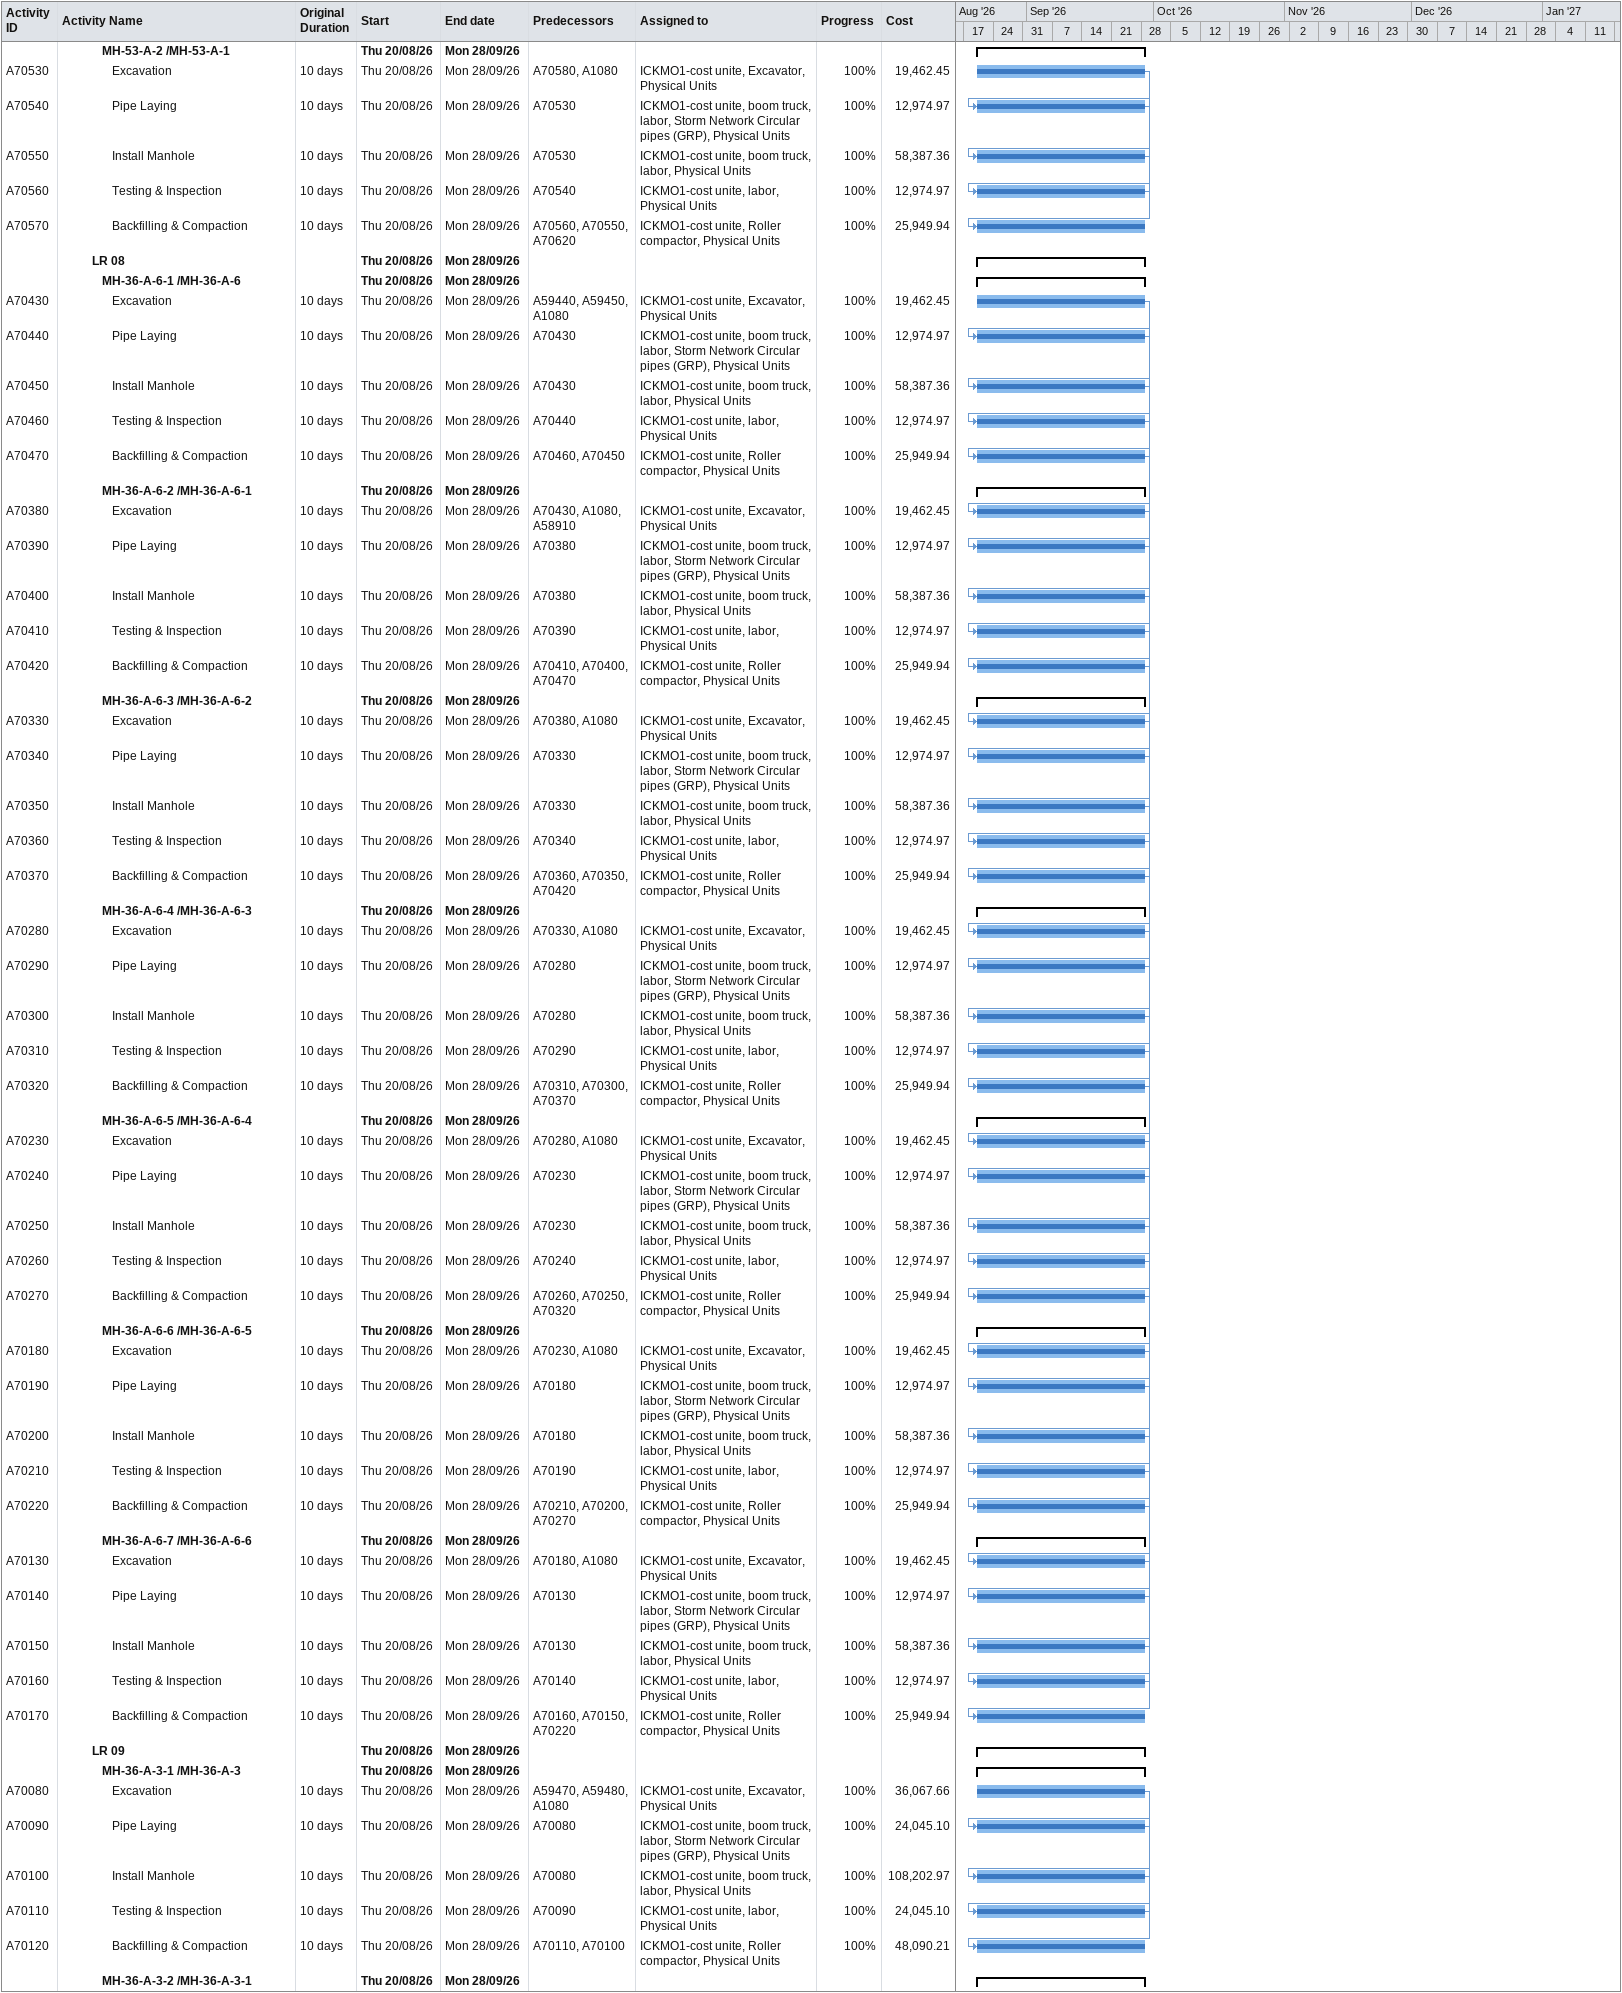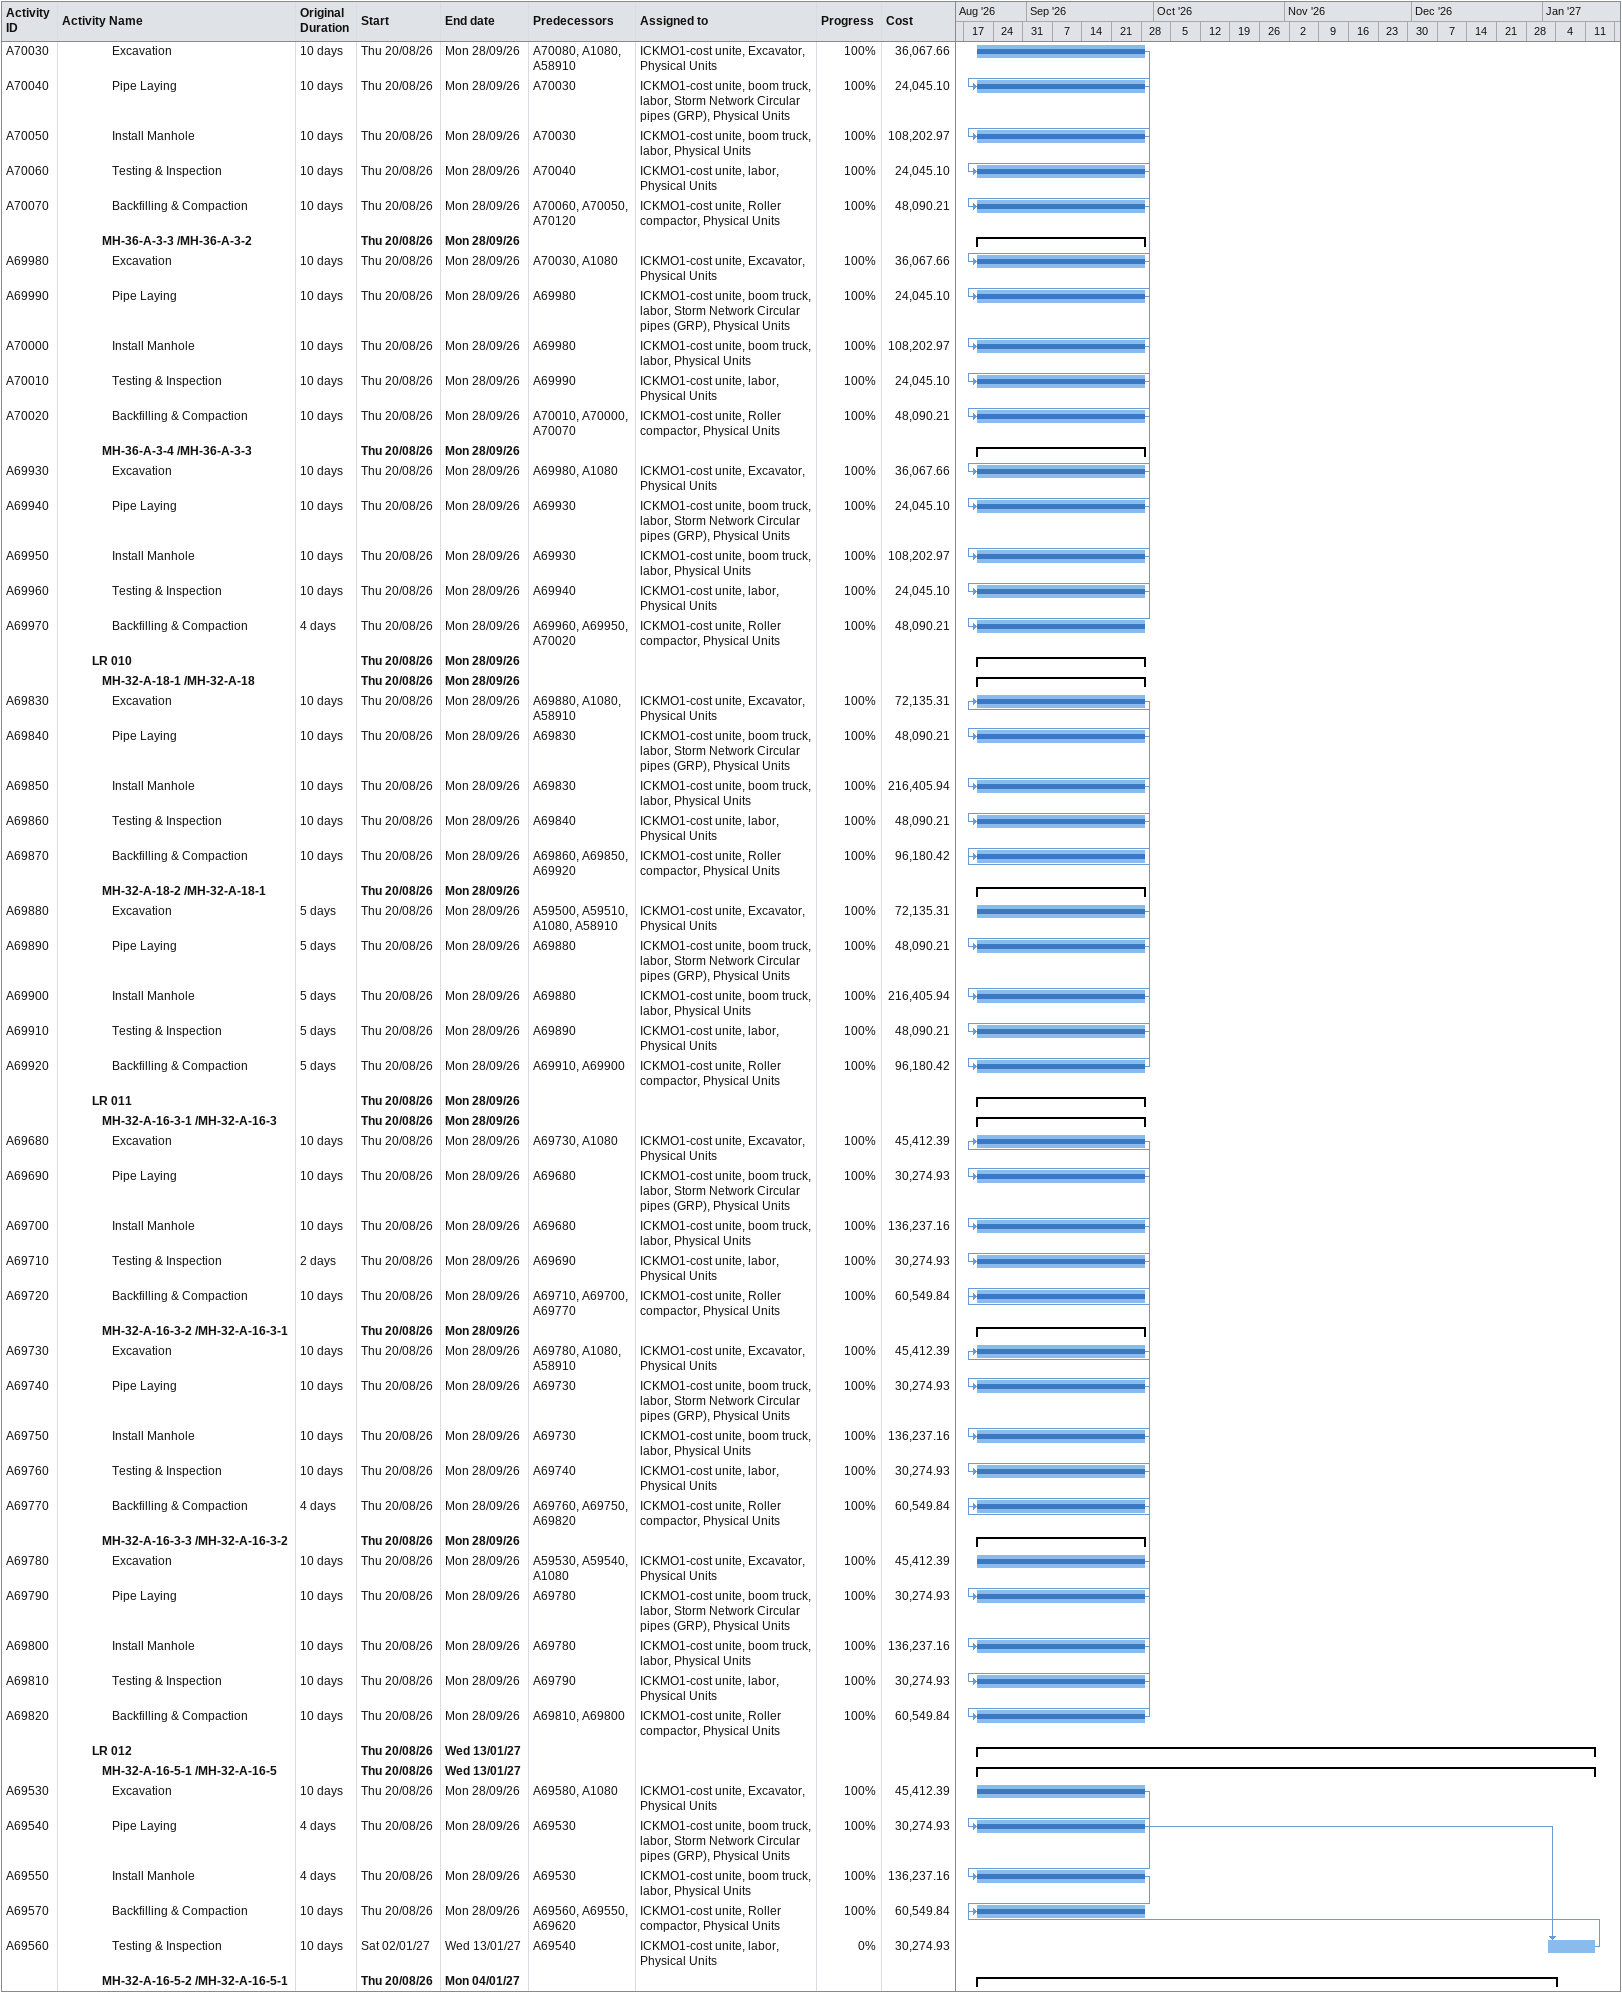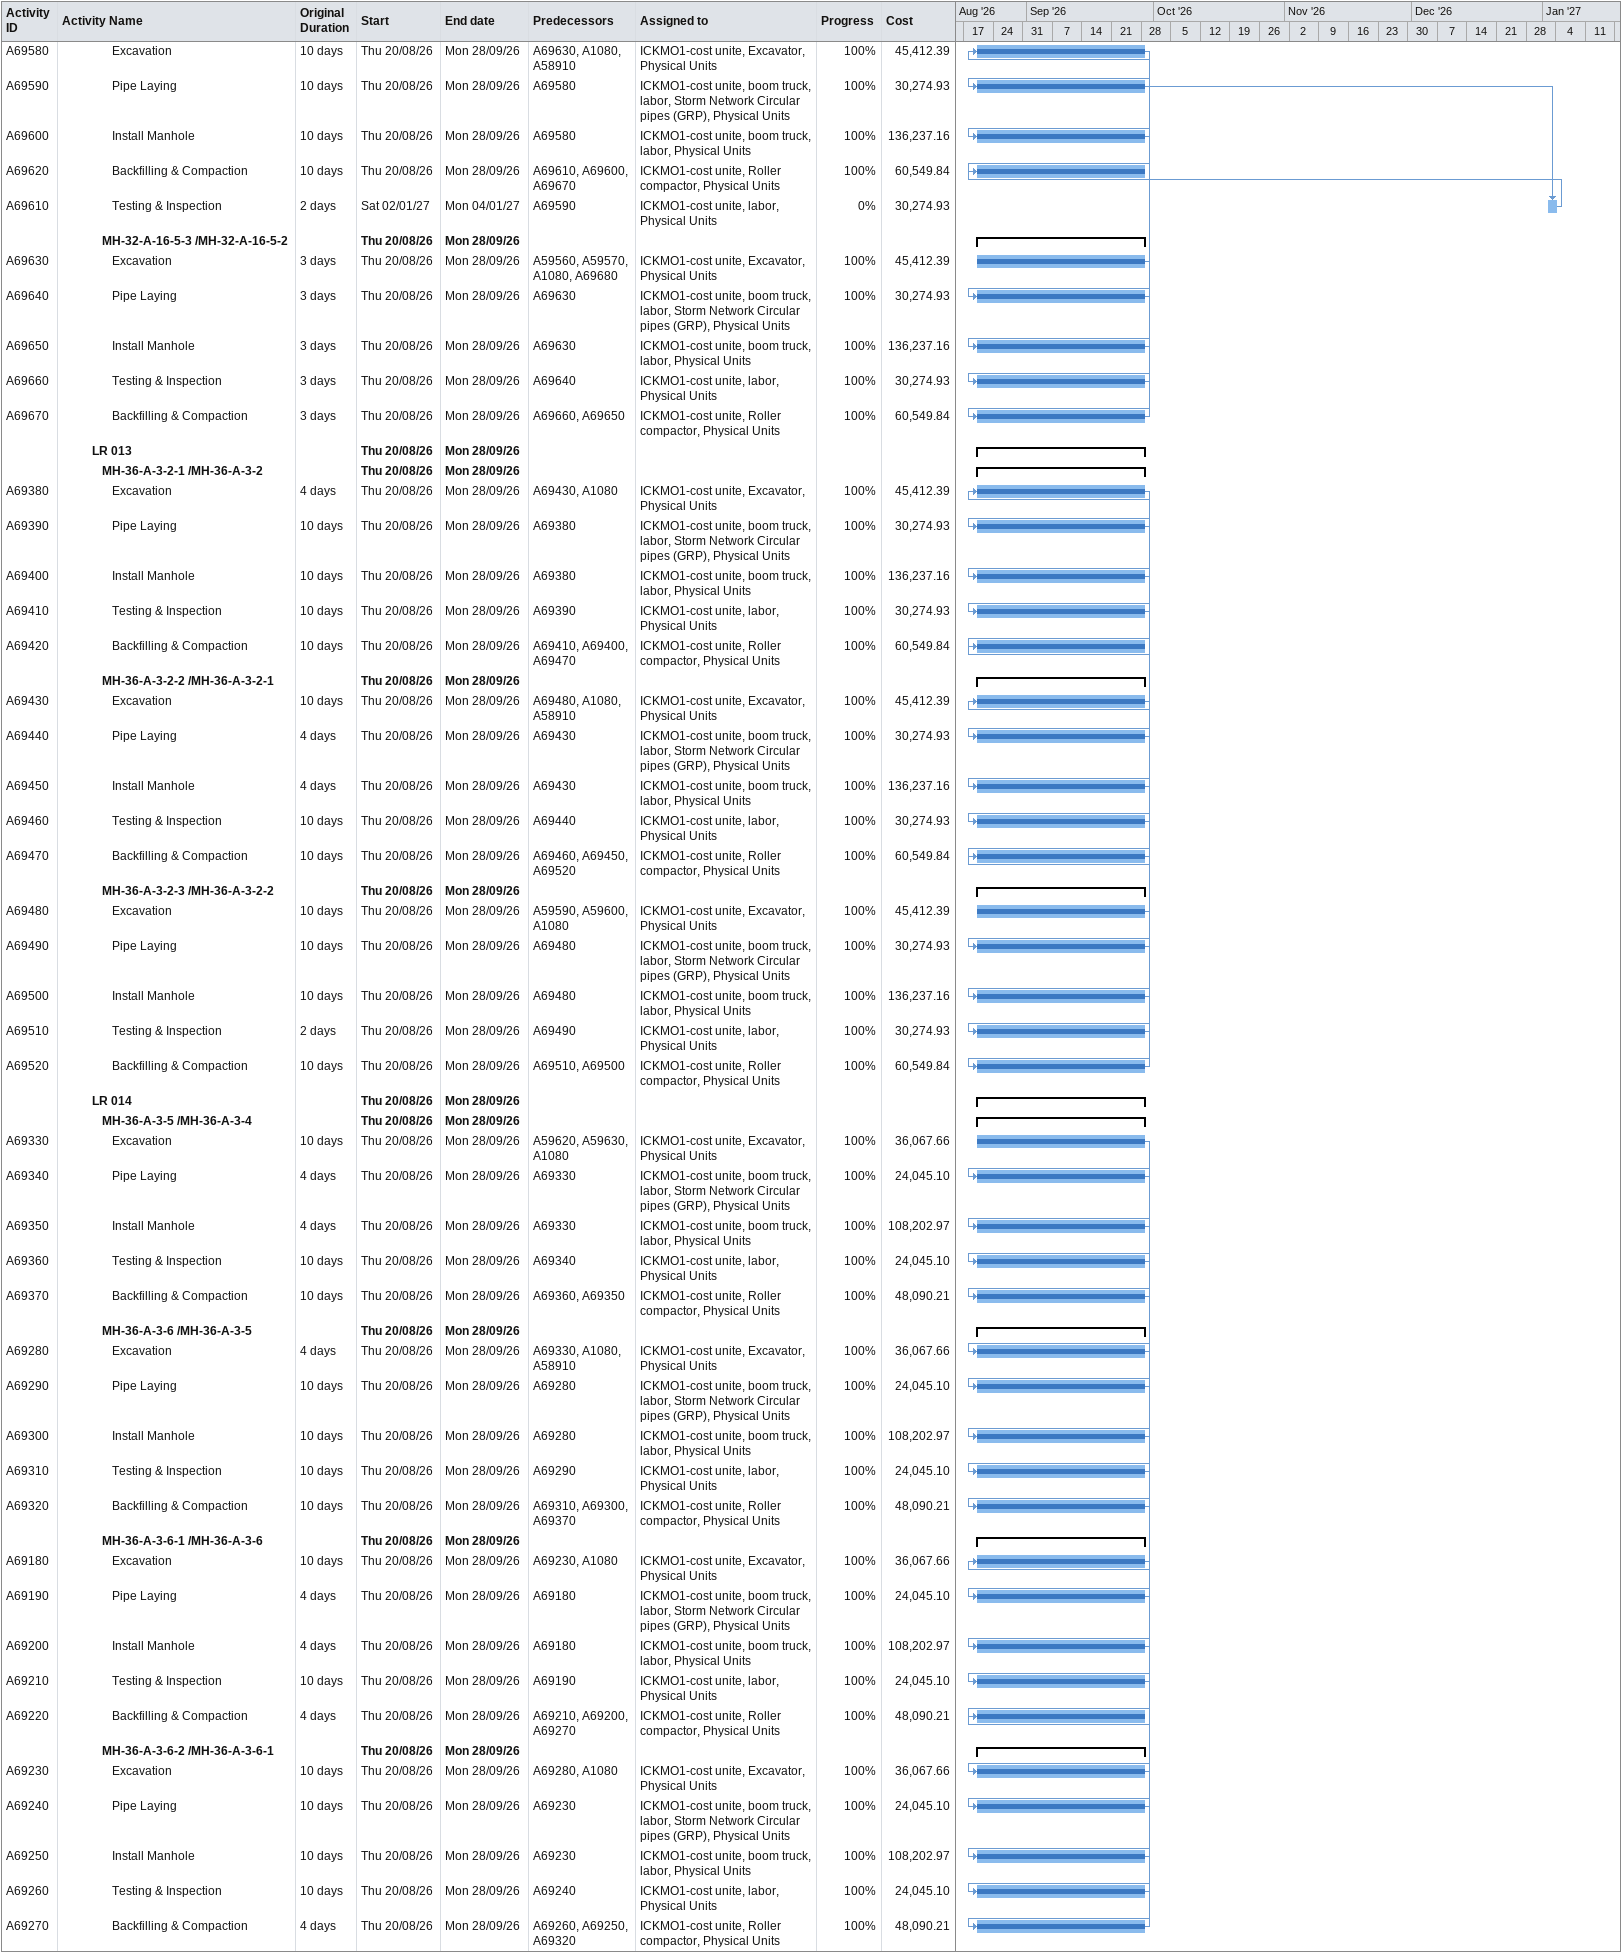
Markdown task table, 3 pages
| ID | Level | Task | Original duration | Start | Finish | Predecessors | Resources | % complete | Cost |
|---|---|---|---|---|---|---|---|---|---|
|  | 5 | **MH-53-A-2 /MH-53-A-1** |  | 2026-08-20 | 2026-09-28 |  |  |  |  |
| A70530 | 6 | Excavation | 10d | 2026-08-20 | 2026-09-28 | A70580, A1080 | ICKMO1-cost unite, Excavator, Physical Units | 100 | 19462.45 |
| A70540 | 6 | Pipe Laying | 10d | 2026-08-20 | 2026-09-28 | A70530 | ICKMO1-cost unite, boom truck, labor, Storm Network Circular pipes (GRP), Physical Units | 100 | 12974.97 |
| A70550 | 6 | Install Manhole | 10d | 2026-08-20 | 2026-09-28 | A70530 | ICKMO1-cost unite, boom truck, labor, Physical Units | 100 | 58387.36 |
| A70560 | 6 | Testing & Inspection | 10d | 2026-08-20 | 2026-09-28 | A70540 | ICKMO1-cost unite, labor, Physical Units | 100 | 12974.97 |
| A70570 | 6 | Backfilling & Compaction | 10d | 2026-08-20 | 2026-09-28 | A70560, A70550, A70620 | ICKMO1-cost unite, Roller compactor, Physical Units | 100 | 25949.94 |
|  | 4 | **LR 08** |  | 2026-08-20 | 2026-09-28 |  |  |  |  |
|  | 5 | **MH-36-A-6-1 /MH-36-A-6** |  | 2026-08-20 | 2026-09-28 |  |  |  |  |
| A70430 | 6 | Excavation | 10d | 2026-08-20 | 2026-09-28 | A59440, A59450, A1080 | ICKMO1-cost unite, Excavator, Physical Units | 100 | 19462.45 |
| A70440 | 6 | Pipe Laying | 10d | 2026-08-20 | 2026-09-28 | A70430 | ICKMO1-cost unite, boom truck, labor, Storm Network Circular pipes (GRP), Physical Units | 100 | 12974.97 |
| A70450 | 6 | Install Manhole | 10d | 2026-08-20 | 2026-09-28 | A70430 | ICKMO1-cost unite, boom truck, labor, Physical Units | 100 | 58387.36 |
| A70460 | 6 | Testing & Inspection | 10d | 2026-08-20 | 2026-09-28 | A70440 | ICKMO1-cost unite, labor, Physical Units | 100 | 12974.97 |
| A70470 | 6 | Backfilling & Compaction | 10d | 2026-08-20 | 2026-09-28 | A70460, A70450 | ICKMO1-cost unite, Roller compactor, Physical Units | 100 | 25949.94 |
|  | 5 | **MH-36-A-6-2 /MH-36-A-6-1** |  | 2026-08-20 | 2026-09-28 |  |  |  |  |
| A70380 | 6 | Excavation | 10d | 2026-08-20 | 2026-09-28 | A70430, A1080, A58910 | ICKMO1-cost unite, Excavator, Physical Units | 100 | 19462.45 |
| A70390 | 6 | Pipe Laying | 10d | 2026-08-20 | 2026-09-28 | A70380 | ICKMO1-cost unite, boom truck, labor, Storm Network Circular pipes (GRP), Physical Units | 100 | 12974.97 |
| A70400 | 6 | Install Manhole | 10d | 2026-08-20 | 2026-09-28 | A70380 | ICKMO1-cost unite, boom truck, labor, Physical Units | 100 | 58387.36 |
| A70410 | 6 | Testing & Inspection | 10d | 2026-08-20 | 2026-09-28 | A70390 | ICKMO1-cost unite, labor, Physical Units | 100 | 12974.97 |
| A70420 | 6 | Backfilling & Compaction | 10d | 2026-08-20 | 2026-09-28 | A70410, A70400, A70470 | ICKMO1-cost unite, Roller compactor, Physical Units | 100 | 25949.94 |
|  | 5 | **MH-36-A-6-3 /MH-36-A-6-2** |  | 2026-08-20 | 2026-09-28 |  |  |  |  |
| A70330 | 6 | Excavation | 10d | 2026-08-20 | 2026-09-28 | A70380, A1080 | ICKMO1-cost unite, Excavator, Physical Units | 100 | 19462.45 |
| A70340 | 6 | Pipe Laying | 10d | 2026-08-20 | 2026-09-28 | A70330 | ICKMO1-cost unite, boom truck, labor, Storm Network Circular pipes (GRP), Physical Units | 100 | 12974.97 |
| A70350 | 6 | Install Manhole | 10d | 2026-08-20 | 2026-09-28 | A70330 | ICKMO1-cost unite, boom truck, labor, Physical Units | 100 | 58387.36 |
| A70360 | 6 | Testing & Inspection | 10d | 2026-08-20 | 2026-09-28 | A70340 | ICKMO1-cost unite, labor, Physical Units | 100 | 12974.97 |
| A70370 | 6 | Backfilling & Compaction | 10d | 2026-08-20 | 2026-09-28 | A70360, A70350, A70420 | ICKMO1-cost unite, Roller compactor, Physical Units | 100 | 25949.94 |
|  | 5 | **MH-36-A-6-4 /MH-36-A-6-3** |  | 2026-08-20 | 2026-09-28 |  |  |  |  |
| A70280 | 6 | Excavation | 10d | 2026-08-20 | 2026-09-28 | A70330, A1080 | ICKMO1-cost unite, Excavator, Physical Units | 100 | 19462.45 |
| A70290 | 6 | Pipe Laying | 10d | 2026-08-20 | 2026-09-28 | A70280 | ICKMO1-cost unite, boom truck, labor, Storm Network Circular pipes (GRP), Physical Units | 100 | 12974.97 |
| A70300 | 6 | Install Manhole | 10d | 2026-08-20 | 2026-09-28 | A70280 | ICKMO1-cost unite, boom truck, labor, Physical Units | 100 | 58387.36 |
| A70310 | 6 | Testing & Inspection | 10d | 2026-08-20 | 2026-09-28 | A70290 | ICKMO1-cost unite, labor, Physical Units | 100 | 12974.97 |
| A70320 | 6 | Backfilling & Compaction | 10d | 2026-08-20 | 2026-09-28 | A70310, A70300, A70370 | ICKMO1-cost unite, Roller compactor, Physical Units | 100 | 25949.94 |
|  | 5 | **MH-36-A-6-5 /MH-36-A-6-4** |  | 2026-08-20 | 2026-09-28 |  |  |  |  |
| A70230 | 6 | Excavation | 10d | 2026-08-20 | 2026-09-28 | A70280, A1080 | ICKMO1-cost unite, Excavator, Physical Units | 100 | 19462.45 |
| A70240 | 6 | Pipe Laying | 10d | 2026-08-20 | 2026-09-28 | A70230 | ICKMO1-cost unite, boom truck, labor, Storm Network Circular pipes (GRP), Physical Units | 100 | 12974.97 |
| A70250 | 6 | Install Manhole | 10d | 2026-08-20 | 2026-09-28 | A70230 | ICKMO1-cost unite, boom truck, labor, Physical Units | 100 | 58387.36 |
| A70260 | 6 | Testing & Inspection | 10d | 2026-08-20 | 2026-09-28 | A70240 | ICKMO1-cost unite, labor, Physical Units | 100 | 12974.97 |
| A70270 | 6 | Backfilling & Compaction | 10d | 2026-08-20 | 2026-09-28 | A70260, A70250, A70320 | ICKMO1-cost unite, Roller compactor, Physical Units | 100 | 25949.94 |
|  | 5 | **MH-36-A-6-6 /MH-36-A-6-5** |  | 2026-08-20 | 2026-09-28 |  |  |  |  |
| A70180 | 6 | Excavation | 10d | 2026-08-20 | 2026-09-28 | A70230, A1080 | ICKMO1-cost unite, Excavator, Physical Units | 100 | 19462.45 |
| A70190 | 6 | Pipe Laying | 10d | 2026-08-20 | 2026-09-28 | A70180 | ICKMO1-cost unite, boom truck, labor, Storm Network Circular pipes (GRP), Physical Units | 100 | 12974.97 |
| A70200 | 6 | Install Manhole | 10d | 2026-08-20 | 2026-09-28 | A70180 | ICKMO1-cost unite, boom truck, labor, Physical Units | 100 | 58387.36 |
| A70210 | 6 | Testing & Inspection | 10d | 2026-08-20 | 2026-09-28 | A70190 | ICKMO1-cost unite, labor, Physical Units | 100 | 12974.97 |
| A70220 | 6 | Backfilling & Compaction | 10d | 2026-08-20 | 2026-09-28 | A70210, A70200, A70270 | ICKMO1-cost unite, Roller compactor, Physical Units | 100 | 25949.94 |
|  | 5 | **MH-36-A-6-7 /MH-36-A-6-6** |  | 2026-08-20 | 2026-09-28 |  |  |  |  |
| A70130 | 6 | Excavation | 10d | 2026-08-20 | 2026-09-28 | A70180, A1080 | ICKMO1-cost unite, Excavator, Physical Units | 100 | 19462.45 |
| A70140 | 6 | Pipe Laying | 10d | 2026-08-20 | 2026-09-28 | A70130 | ICKMO1-cost unite, boom truck, labor, Storm Network Circular pipes (GRP), Physical Units | 100 | 12974.97 |
| A70150 | 6 | Install Manhole | 10d | 2026-08-20 | 2026-09-28 | A70130 | ICKMO1-cost unite, boom truck, labor, Physical Units | 100 | 58387.36 |
| A70160 | 6 | Testing & Inspection | 10d | 2026-08-20 | 2026-09-28 | A70140 | ICKMO1-cost unite, labor, Physical Units | 100 | 12974.97 |
| A70170 | 6 | Backfilling & Compaction | 10d | 2026-08-20 | 2026-09-28 | A70160, A70150, A70220 | ICKMO1-cost unite, Roller compactor, Physical Units | 100 | 25949.94 |
|  | 4 | **LR 09** |  | 2026-08-20 | 2026-09-28 |  |  |  |  |
|  | 5 | **MH-36-A-3-1 /MH-36-A-3** |  | 2026-08-20 | 2026-09-28 |  |  |  |  |
| A70080 | 6 | Excavation | 10d | 2026-08-20 | 2026-09-28 | A59470, A59480, A1080 | ICKMO1-cost unite, Excavator, Physical Units | 100 | 36067.66 |
| A70090 | 6 | Pipe Laying | 10d | 2026-08-20 | 2026-09-28 | A70080 | ICKMO1-cost unite, boom truck, labor, Storm Network Circular pipes (GRP), Physical Units | 100 | 24045.10 |
| A70100 | 6 | Install Manhole | 10d | 2026-08-20 | 2026-09-28 | A70080 | ICKMO1-cost unite, boom truck, labor, Physical Units | 100 | 108202.97 |
| A70110 | 6 | Testing & Inspection | 10d | 2026-08-20 | 2026-09-28 | A70090 | ICKMO1-cost unite, labor, Physical Units | 100 | 24045.10 |
| A70120 | 6 | Backfilling & Compaction | 10d | 2026-08-20 | 2026-09-28 | A70110, A70100 | ICKMO1-cost unite, Roller compactor, Physical Units | 100 | 48090.21 |
|  | 5 | **MH-36-A-3-2 /MH-36-A-3-1** |  | 2026-08-20 | 2026-09-28 |  |  |  |  |
| A70030 | 6 | Excavation | 10d | 2026-08-20 | 2026-09-28 | A70080, A1080, A58910 | ICKMO1-cost unite, Excavator, Physical Units | 100 | 36067.66 |
| A70040 | 6 | Pipe Laying | 10d | 2026-08-20 | 2026-09-28 | A70030 | ICKMO1-cost unite, boom truck, labor, Storm Network Circular pipes (GRP), Physical Units | 100 | 24045.10 |
| A70050 | 6 | Install Manhole | 10d | 2026-08-20 | 2026-09-28 | A70030 | ICKMO1-cost unite, boom truck, labor, Physical Units | 100 | 108202.97 |
| A70060 | 6 | Testing & Inspection | 10d | 2026-08-20 | 2026-09-28 | A70040 | ICKMO1-cost unite, labor, Physical Units | 100 | 24045.10 |
| A70070 | 6 | Backfilling & Compaction | 10d | 2026-08-20 | 2026-09-28 | A70060, A70050, A70120 | ICKMO1-cost unite, Roller compactor, Physical Units | 100 | 48090.21 |
|  | 5 | **MH-36-A-3-3 /MH-36-A-3-2** |  | 2026-08-20 | 2026-09-28 |  |  |  |  |
| A69980 | 6 | Excavation | 10d | 2026-08-20 | 2026-09-28 | A70030, A1080 | ICKMO1-cost unite, Excavator, Physical Units | 100 | 36067.66 |
| A69990 | 6 | Pipe Laying | 10d | 2026-08-20 | 2026-09-28 | A69980 | ICKMO1-cost unite, boom truck, labor, Storm Network Circular pipes (GRP), Physical Units | 100 | 24045.10 |
| A70000 | 6 | Install Manhole | 10d | 2026-08-20 | 2026-09-28 | A69980 | ICKMO1-cost unite, boom truck, labor, Physical Units | 100 | 108202.97 |
| A70010 | 6 | Testing & Inspection | 10d | 2026-08-20 | 2026-09-28 | A69990 | ICKMO1-cost unite, labor, Physical Units | 100 | 24045.10 |
| A70020 | 6 | Backfilling & Compaction | 10d | 2026-08-20 | 2026-09-28 | A70010, A70000, A70070 | ICKMO1-cost unite, Roller compactor, Physical Units | 100 | 48090.21 |
|  | 5 | **MH-36-A-3-4 /MH-36-A-3-3** |  | 2026-08-20 | 2026-09-28 |  |  |  |  |
| A69930 | 6 | Excavation | 10d | 2026-08-20 | 2026-09-28 | A69980, A1080 | ICKMO1-cost unite, Excavator, Physical Units | 100 | 36067.66 |
| A69940 | 6 | Pipe Laying | 10d | 2026-08-20 | 2026-09-28 | A69930 | ICKMO1-cost unite, boom truck, labor, Storm Network Circular pipes (GRP), Physical Units | 100 | 24045.10 |
| A69950 | 6 | Install Manhole | 10d | 2026-08-20 | 2026-09-28 | A69930 | ICKMO1-cost unite, boom truck, labor, Physical Units | 100 | 108202.97 |
| A69960 | 6 | Testing & Inspection | 10d | 2026-08-20 | 2026-09-28 | A69940 | ICKMO1-cost unite, labor, Physical Units | 100 | 24045.10 |
| A69970 | 6 | Backfilling & Compaction | 4d | 2026-08-20 | 2026-09-28 | A69960, A69950, A70020 | ICKMO1-cost unite, Roller compactor, Physical Units | 100 | 48090.21 |
|  | 4 | **LR 010** |  | 2026-08-20 | 2026-09-28 |  |  |  |  |
|  | 5 | **MH-32-A-18-1 /MH-32-A-18** |  | 2026-08-20 | 2026-09-28 |  |  |  |  |
| A69830 | 6 | Excavation | 10d | 2026-08-20 | 2026-09-28 | A69880, A1080, A58910 | ICKMO1-cost unite, Excavator, Physical Units | 100 | 72135.31 |
| A69840 | 6 | Pipe Laying | 10d | 2026-08-20 | 2026-09-28 | A69830 | ICKMO1-cost unite, boom truck, labor, Storm Network Circular pipes (GRP), Physical Units | 100 | 48090.21 |
| A69850 | 6 | Install Manhole | 10d | 2026-08-20 | 2026-09-28 | A69830 | ICKMO1-cost unite, boom truck, labor, Physical Units | 100 | 216405.94 |
| A69860 | 6 | Testing & Inspection | 10d | 2026-08-20 | 2026-09-28 | A69840 | ICKMO1-cost unite, labor, Physical Units | 100 | 48090.21 |
| A69870 | 6 | Backfilling & Compaction | 10d | 2026-08-20 | 2026-09-28 | A69860, A69850, A69920 | ICKMO1-cost unite, Roller compactor, Physical Units | 100 | 96180.42 |
|  | 5 | **MH-32-A-18-2 /MH-32-A-18-1** |  | 2026-08-20 | 2026-09-28 |  |  |  |  |
| A69880 | 6 | Excavation | 5d | 2026-08-20 | 2026-09-28 | A59500, A59510, A1080, A58910 | ICKMO1-cost unite, Excavator, Physical Units | 100 | 72135.31 |
| A69890 | 6 | Pipe Laying | 5d | 2026-08-20 | 2026-09-28 | A69880 | ICKMO1-cost unite, boom truck, labor, Storm Network Circular pipes (GRP), Physical Units | 100 | 48090.21 |
| A69900 | 6 | Install Manhole | 5d | 2026-08-20 | 2026-09-28 | A69880 | ICKMO1-cost unite, boom truck, labor, Physical Units | 100 | 216405.94 |
| A69910 | 6 | Testing & Inspection | 5d | 2026-08-20 | 2026-09-28 | A69890 | ICKMO1-cost unite, labor, Physical Units | 100 | 48090.21 |
| A69920 | 6 | Backfilling & Compaction | 5d | 2026-08-20 | 2026-09-28 | A69910, A69900 | ICKMO1-cost unite, Roller compactor, Physical Units | 100 | 96180.42 |
|  | 4 | **LR 011** |  | 2026-08-20 | 2026-09-28 |  |  |  |  |
|  | 5 | **MH-32-A-16-3-1 /MH-32-A-16-3** |  | 2026-08-20 | 2026-09-28 |  |  |  |  |
| A69680 | 6 | Excavation | 10d | 2026-08-20 | 2026-09-28 | A69730, A1080 | ICKMO1-cost unite, Excavator, Physical Units | 100 | 45412.39 |
| A69690 | 6 | Pipe Laying | 10d | 2026-08-20 | 2026-09-28 | A69680 | ICKMO1-cost unite, boom truck, labor, Storm Network Circular pipes (GRP), Physical Units | 100 | 30274.93 |
| A69700 | 6 | Install Manhole | 10d | 2026-08-20 | 2026-09-28 | A69680 | ICKMO1-cost unite, boom truck, labor, Physical Units | 100 | 136237.16 |
| A69710 | 6 | Testing & Inspection | 2d | 2026-08-20 | 2026-09-28 | A69690 | ICKMO1-cost unite, labor, Physical Units | 100 | 30274.93 |
| A69720 | 6 | Backfilling & Compaction | 10d | 2026-08-20 | 2026-09-28 | A69710, A69700, A69770 | ICKMO1-cost unite, Roller compactor, Physical Units | 100 | 60549.84 |
|  | 5 | **MH-32-A-16-3-2 /MH-32-A-16-3-1** |  | 2026-08-20 | 2026-09-28 |  |  |  |  |
| A69730 | 6 | Excavation | 10d | 2026-08-20 | 2026-09-28 | A69780, A1080, A58910 | ICKMO1-cost unite, Excavator, Physical Units | 100 | 45412.39 |
| A69740 | 6 | Pipe Laying | 10d | 2026-08-20 | 2026-09-28 | A69730 | ICKMO1-cost unite, boom truck, labor, Storm Network Circular pipes (GRP), Physical Units | 100 | 30274.93 |
| A69750 | 6 | Install Manhole | 10d | 2026-08-20 | 2026-09-28 | A69730 | ICKMO1-cost unite, boom truck, labor, Physical Units | 100 | 136237.16 |
| A69760 | 6 | Testing & Inspection | 10d | 2026-08-20 | 2026-09-28 | A69740 | ICKMO1-cost unite, labor, Physical Units | 100 | 30274.93 |
| A69770 | 6 | Backfilling & Compaction | 4d | 2026-08-20 | 2026-09-28 | A69760, A69750, A69820 | ICKMO1-cost unite, Roller compactor, Physical Units | 100 | 60549.84 |
|  | 5 | **MH-32-A-16-3-3 /MH-32-A-16-3-2** |  | 2026-08-20 | 2026-09-28 |  |  |  |  |
| A69780 | 6 | Excavation | 10d | 2026-08-20 | 2026-09-28 | A59530, A59540, A1080 | ICKMO1-cost unite, Excavator, Physical Units | 100 | 45412.39 |
| A69790 | 6 | Pipe Laying | 10d | 2026-08-20 | 2026-09-28 | A69780 | ICKMO1-cost unite, boom truck, labor, Storm Network Circular pipes (GRP), Physical Units | 100 | 30274.93 |
| A69800 | 6 | Install Manhole | 10d | 2026-08-20 | 2026-09-28 | A69780 | ICKMO1-cost unite, boom truck, labor, Physical Units | 100 | 136237.16 |
| A69810 | 6 | Testing & Inspection | 10d | 2026-08-20 | 2026-09-28 | A69790 | ICKMO1-cost unite, labor, Physical Units | 100 | 30274.93 |
| A69820 | 6 | Backfilling & Compaction | 10d | 2026-08-20 | 2026-09-28 | A69810, A69800 | ICKMO1-cost unite, Roller compactor, Physical Units | 100 | 60549.84 |
|  | 4 | **LR 012** |  | 2026-08-20 | 2027-01-13 |  |  |  |  |
|  | 5 | **MH-32-A-16-5-1 /MH-32-A-16-5** |  | 2026-08-20 | 2027-01-13 |  |  |  |  |
| A69530 | 6 | Excavation | 10d | 2026-08-20 | 2026-09-28 | A69580, A1080 | ICKMO1-cost unite, Excavator, Physical Units | 100 | 45412.39 |
| A69540 | 6 | Pipe Laying | 4d | 2026-08-20 | 2026-09-28 | A69530 | ICKMO1-cost unite, boom truck, labor, Storm Network Circular pipes (GRP), Physical Units | 100 | 30274.93 |
| A69550 | 6 | Install Manhole | 4d | 2026-08-20 | 2026-09-28 | A69530 | ICKMO1-cost unite, boom truck, labor, Physical Units | 100 | 136237.16 |
| A69570 | 6 | Backfilling & Compaction | 10d | 2026-08-20 | 2026-09-28 | A69560, A69550, A69620 | ICKMO1-cost unite, Roller compactor, Physical Units | 100 | 60549.84 |
| A69560 | 6 | Testing & Inspection | 10d | 2027-01-02 | 2027-01-13 | A69540 | ICKMO1-cost unite, labor, Physical Units | 0 | 30274.93 |
|  | 5 | **MH-32-A-16-5-2 /MH-32-A-16-5-1** |  | 2026-08-20 | 2027-01-04 |  |  |  |  |
| A69580 | 6 | Excavation | 10d | 2026-08-20 | 2026-09-28 | A69630, A1080, A58910 | ICKMO1-cost unite, Excavator, Physical Units | 100 | 45412.39 |
| A69590 | 6 | Pipe Laying | 10d | 2026-08-20 | 2026-09-28 | A69580 | ICKMO1-cost unite, boom truck, labor, Storm Network Circular pipes (GRP), Physical Units | 100 | 30274.93 |
| A69600 | 6 | Install Manhole | 10d | 2026-08-20 | 2026-09-28 | A69580 | ICKMO1-cost unite, boom truck, labor, Physical Units | 100 | 136237.16 |
| A69620 | 6 | Backfilling & Compaction | 10d | 2026-08-20 | 2026-09-28 | A69610, A69600, A69670 | ICKMO1-cost unite, Roller compactor, Physical Units | 100 | 60549.84 |
| A69610 | 6 | Testing & Inspection | 2d | 2027-01-02 | 2027-01-04 | A69590 | ICKMO1-cost unite, labor, Physical Units | 0 | 30274.93 |
|  | 5 | **MH-32-A-16-5-3 /MH-32-A-16-5-2** |  | 2026-08-20 | 2026-09-28 |  |  |  |  |
| A69630 | 6 | Excavation | 3d | 2026-08-20 | 2026-09-28 | A59560, A59570, A1080, A69680 | ICKMO1-cost unite, Excavator, Physical Units | 100 | 45412.39 |
| A69640 | 6 | Pipe Laying | 3d | 2026-08-20 | 2026-09-28 | A69630 | ICKMO1-cost unite, boom truck, labor, Storm Network Circular pipes (GRP), Physical Units | 100 | 30274.93 |
| A69650 | 6 | Install Manhole | 3d | 2026-08-20 | 2026-09-28 | A69630 | ICKMO1-cost unite, boom truck, labor, Physical Units | 100 | 136237.16 |
| A69660 | 6 | Testing & Inspection | 3d | 2026-08-20 | 2026-09-28 | A69640 | ICKMO1-cost unite, labor, Physical Units | 100 | 30274.93 |
| A69670 | 6 | Backfilling & Compaction | 3d | 2026-08-20 | 2026-09-28 | A69660, A69650 | ICKMO1-cost unite, Roller compactor, Physical Units | 100 | 60549.84 |
|  | 4 | **LR 013** |  | 2026-08-20 | 2026-09-28 |  |  |  |  |
|  | 5 | **MH-36-A-3-2-1 /MH-36-A-3-2** |  | 2026-08-20 | 2026-09-28 |  |  |  |  |
| A69380 | 6 | Excavation | 4d | 2026-08-20 | 2026-09-28 | A69430, A1080 | ICKMO1-cost unite, Excavator, Physical Units | 100 | 45412.39 |
| A69390 | 6 | Pipe Laying | 10d | 2026-08-20 | 2026-09-28 | A69380 | ICKMO1-cost unite, boom truck, labor, Storm Network Circular pipes (GRP), Physical Units | 100 | 30274.93 |
| A69400 | 6 | Install Manhole | 10d | 2026-08-20 | 2026-09-28 | A69380 | ICKMO1-cost unite, boom truck, labor, Physical Units | 100 | 136237.16 |
| A69410 | 6 | Testing & Inspection | 10d | 2026-08-20 | 2026-09-28 | A69390 | ICKMO1-cost unite, labor, Physical Units | 100 | 30274.93 |
| A69420 | 6 | Backfilling & Compaction | 10d | 2026-08-20 | 2026-09-28 | A69410, A69400, A69470 | ICKMO1-cost unite, Roller compactor, Physical Units | 100 | 60549.84 |
|  | 5 | **MH-36-A-3-2-2 /MH-36-A-3-2-1** |  | 2026-08-20 | 2026-09-28 |  |  |  |  |
| A69430 | 6 | Excavation | 10d | 2026-08-20 | 2026-09-28 | A69480, A1080, A58910 | ICKMO1-cost unite, Excavator, Physical Units | 100 | 45412.39 |
| A69440 | 6 | Pipe Laying | 4d | 2026-08-20 | 2026-09-28 | A69430 | ICKMO1-cost unite, boom truck, labor, Storm Network Circular pipes (GRP), Physical Units | 100 | 30274.93 |
| A69450 | 6 | Install Manhole | 4d | 2026-08-20 | 2026-09-28 | A69430 | ICKMO1-cost unite, boom truck, labor, Physical Units | 100 | 136237.16 |
| A69460 | 6 | Testing & Inspection | 10d | 2026-08-20 | 2026-09-28 | A69440 | ICKMO1-cost unite, labor, Physical Units | 100 | 30274.93 |
| A69470 | 6 | Backfilling & Compaction | 10d | 2026-08-20 | 2026-09-28 | A69460, A69450, A69520 | ICKMO1-cost unite, Roller compactor, Physical Units | 100 | 60549.84 |
|  | 5 | **MH-36-A-3-2-3 /MH-36-A-3-2-2** |  | 2026-08-20 | 2026-09-28 |  |  |  |  |
| A69480 | 6 | Excavation | 10d | 2026-08-20 | 2026-09-28 | A59590, A59600, A1080 | ICKMO1-cost unite, Excavator, Physical Units | 100 | 45412.39 |
| A69490 | 6 | Pipe Laying | 10d | 2026-08-20 | 2026-09-28 | A69480 | ICKMO1-cost unite, boom truck, labor, Storm Network Circular pipes (GRP), Physical Units | 100 | 30274.93 |
| A69500 | 6 | Install Manhole | 10d | 2026-08-20 | 2026-09-28 | A69480 | ICKMO1-cost unite, boom truck, labor, Physical Units | 100 | 136237.16 |
| A69510 | 6 | Testing & Inspection | 2d | 2026-08-20 | 2026-09-28 | A69490 | ICKMO1-cost unite, labor, Physical Units | 100 | 30274.93 |
| A69520 | 6 | Backfilling & Compaction | 10d | 2026-08-20 | 2026-09-28 | A69510, A69500 | ICKMO1-cost unite, Roller compactor, Physical Units | 100 | 60549.84 |
|  | 4 | **LR 014** |  | 2026-08-20 | 2026-09-28 |  |  |  |  |
|  | 5 | **MH-36-A-3-5 /MH-36-A-3-4** |  | 2026-08-20 | 2026-09-28 |  |  |  |  |
| A69330 | 6 | Excavation | 10d | 2026-08-20 | 2026-09-28 | A59620, A59630, A1080 | ICKMO1-cost unite, Excavator, Physical Units | 100 | 36067.66 |
| A69340 | 6 | Pipe Laying | 4d | 2026-08-20 | 2026-09-28 | A69330 | ICKMO1-cost unite, boom truck, labor, Storm Network Circular pipes (GRP), Physical Units | 100 | 24045.10 |
| A69350 | 6 | Install Manhole | 4d | 2026-08-20 | 2026-09-28 | A69330 | ICKMO1-cost unite, boom truck, labor, Physical Units | 100 | 108202.97 |
| A69360 | 6 | Testing & Inspection | 10d | 2026-08-20 | 2026-09-28 | A69340 | ICKMO1-cost unite, labor, Physical Units | 100 | 24045.10 |
| A69370 | 6 | Backfilling & Compaction | 10d | 2026-08-20 | 2026-09-28 | A69360, A69350 | ICKMO1-cost unite, Roller compactor, Physical Units | 100 | 48090.21 |
|  | 5 | **MH-36-A-3-6 /MH-36-A-3-5** |  | 2026-08-20 | 2026-09-28 |  |  |  |  |
| A69280 | 6 | Excavation | 4d | 2026-08-20 | 2026-09-28 | A69330, A1080, A58910 | ICKMO1-cost unite, Excavator, Physical Units | 100 | 36067.66 |
| A69290 | 6 | Pipe Laying | 10d | 2026-08-20 | 2026-09-28 | A69280 | ICKMO1-cost unite, boom truck, labor, Storm Network Circular pipes (GRP), Physical Units | 100 | 24045.10 |
| A69300 | 6 | Install Manhole | 10d | 2026-08-20 | 2026-09-28 | A69280 | ICKMO1-cost unite, boom truck, labor, Physical Units | 100 | 108202.97 |
| A69310 | 6 | Testing & Inspection | 10d | 2026-08-20 | 2026-09-28 | A69290 | ICKMO1-cost unite, labor, Physical Units | 100 | 24045.10 |
| A69320 | 6 | Backfilling & Compaction | 10d | 2026-08-20 | 2026-09-28 | A69310, A69300, A69370 | ICKMO1-cost unite, Roller compactor, Physical Units | 100 | 48090.21 |
|  | 5 | **MH-36-A-3-6-1 /MH-36-A-3-6** |  | 2026-08-20 | 2026-09-28 |  |  |  |  |
| A69180 | 6 | Excavation | 10d | 2026-08-20 | 2026-09-28 | A69230, A1080 | ICKMO1-cost unite, Excavator, Physical Units | 100 | 36067.66 |
| A69190 | 6 | Pipe Laying | 4d | 2026-08-20 | 2026-09-28 | A69180 | ICKMO1-cost unite, boom truck, labor, Storm Network Circular pipes (GRP), Physical Units | 100 | 24045.10 |
| A69200 | 6 | Install Manhole | 4d | 2026-08-20 | 2026-09-28 | A69180 | ICKMO1-cost unite, boom truck, labor, Physical Units | 100 | 108202.97 |
| A69210 | 6 | Testing & Inspection | 10d | 2026-08-20 | 2026-09-28 | A69190 | ICKMO1-cost unite, labor, Physical Units | 100 | 24045.10 |
| A69220 | 6 | Backfilling & Compaction | 4d | 2026-08-20 | 2026-09-28 | A69210, A69200, A69270 | ICKMO1-cost unite, Roller compactor, Physical Units | 100 | 48090.21 |
|  | 5 | **MH-36-A-3-6-2 /MH-36-A-3-6-1** |  | 2026-08-20 | 2026-09-28 |  |  |  |  |
| A69230 | 6 | Excavation | 10d | 2026-08-20 | 2026-09-28 | A69280, A1080 | ICKMO1-cost unite, Excavator, Physical Units | 100 | 36067.66 |
| A69240 | 6 | Pipe Laying | 10d | 2026-08-20 | 2026-09-28 | A69230 | ICKMO1-cost unite, boom truck, labor, Storm Network Circular pipes (GRP), Physical Units | 100 | 24045.10 |
| A69250 | 6 | Install Manhole | 10d | 2026-08-20 | 2026-09-28 | A69230 | ICKMO1-cost unite, boom truck, labor, Physical Units | 100 | 108202.97 |
| A69260 | 6 | Testing & Inspection | 10d | 2026-08-20 | 2026-09-28 | A69240 | ICKMO1-cost unite, labor, Physical Units | 100 | 24045.10 |
| A69270 | 6 | Backfilling & Compaction | 4d | 2026-08-20 | 2026-09-28 | A69260, A69250, A69320 | ICKMO1-cost unite, Roller compactor, Physical Units | 100 | 48090.21 |
